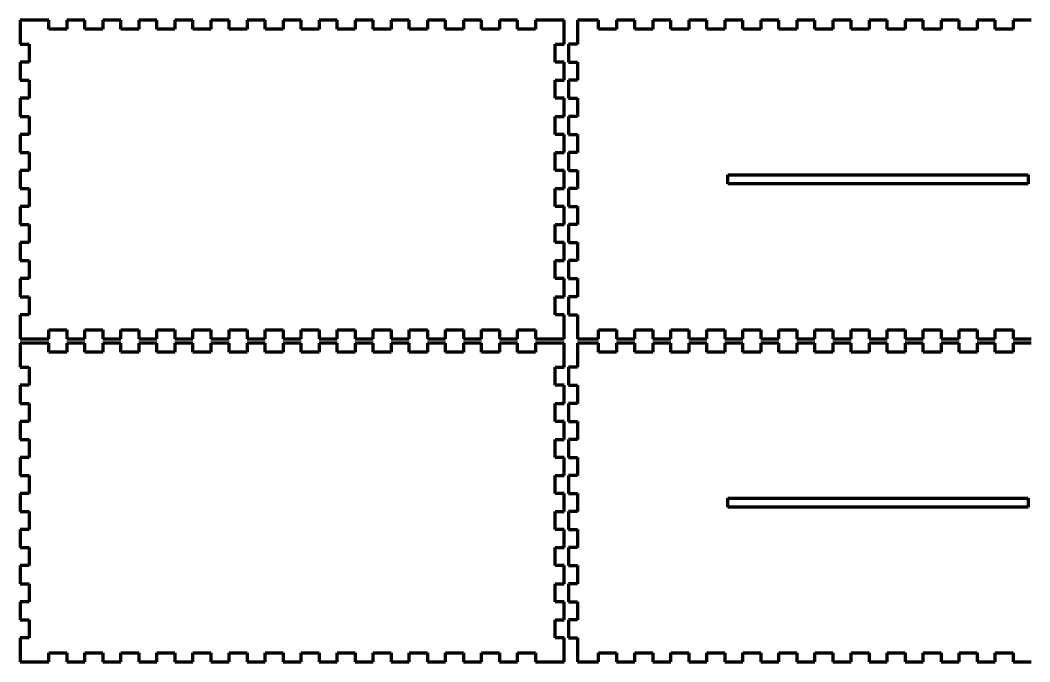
# Model space of a CAD drawing. Header units: millimetres. Extents: x 36 to 1178, y 7 to 834.
# Drawn here: x 36 to 708, y 7 to 434 of the extents above; entities that cross this region are included whole.
import ezdxf

# ---------------------------------------------------------------- set-up
doc = ezdxf.new("R2010")
doc.units = ezdxf.units.MM
doc.header["$LTSCALE"] = 0.75
doc.layers.add('Visible', color=7, linetype='Continuous', lineweight=70)

msp = doc.modelspace()

# ---------------------------------------------------------------- linework, layer by layer
at = {"layer": 'Visible'}
for p, q in [((36.491351, 433.649122), (36.491351, 417.649122)), ((55.491351, 433.649122), (36.491351, 433.649122)), ((55.491351, 427.649122), (55.491351, 433.649122)), ((67.491351, 433.649122), (67.491351, 427.649122)), ((79.491351, 433.649122), (67.491351, 433.649122)), ((79.491351, 427.649122), (79.491351, 433.649122)), ((91.491351, 433.649122), (91.491351, 427.649122)), ((103.491351, 433.649122), (91.491351, 433.649122)), ((103.491351, 427.649122), (103.491351, 433.649122)), ((115.491351, 433.649122), (115.491351, 427.649122)), ((127.491351, 433.649122), (115.491351, 433.649122)), ((127.491351, 427.649122), (127.491351, 433.649122)), ((139.491351, 433.649122), (139.491351, 427.649122)), ((151.491351, 433.649122), (139.491351, 433.649122)), ((151.491351, 427.649122), (151.491351, 433.649122)), ((163.491351, 433.649122), (163.491351, 427.649122)), ((175.491351, 433.649122), (163.491351, 433.649122)), ((175.491351, 427.649122), (175.491351, 433.649122)), ((187.491351, 433.649122), (187.491351, 427.649122)), ((199.491351, 433.649122), (187.491351, 433.649122)), ((199.491351, 427.649122), (199.491351, 433.649122)), ((211.491351, 433.649122), (211.491351, 427.649122)), ((223.491351, 433.649122), (211.491351, 433.649122)), ((223.491351, 427.649122), (223.491351, 433.649122)), ((235.491351, 433.649122), (235.491351, 427.649122)), ((247.491351, 433.649122), (235.491351, 433.649122)), ((247.491351, 427.649122), (247.491351, 433.649122)), ((259.491351, 433.649122), (259.491351, 427.649122)), ((271.491351, 433.649122), (259.491351, 433.649122)), ((271.491351, 427.649122), (271.491351, 433.649122)), ((283.491351, 433.649122), (283.491351, 427.649122)), ((295.491351, 433.649122), (283.491351, 433.649122)), ((295.491351, 427.649122), (295.491351, 433.649122)), ((307.491351, 433.649122), (307.491351, 427.649122)), ((319.491351, 433.649122), (307.491351, 433.649122)), ((319.491351, 427.649122), (319.491351, 433.649122)), ((331.491351, 433.649122), (331.491351, 427.649122)), ((343.491351, 433.649122), (331.491351, 433.649122)), ((343.491351, 427.649122), (343.491351, 433.649122)), ((355.491351, 433.649122), (355.491351, 427.649122)), ((367.491351, 433.649122), (355.491351, 433.649122)), ((367.491351, 427.649122), (367.491351, 433.649122)), ((379.491351, 433.649122), (379.491351, 427.649122)), ((398.491351, 433.649122), (379.491351, 433.649122)), ((398.491351, 417.649122), (398.491351, 433.649122)), ((407.491351, 433.649122), (407.491351, 417.649122)), ((421.491351, 433.649122), (407.491351, 433.649122)), ((421.491351, 427.649122), (421.491351, 433.649122)), ((433.491351, 433.649122), (433.491351, 427.649122)), ((445.491351, 433.649122), (433.491351, 433.649122)), ((445.491351, 427.649122), (445.491351, 433.649122)), ((457.491351, 433.649122), (457.491351, 427.649122)), ((469.491351, 433.649122), (457.491351, 433.649122)), ((469.491351, 427.649122), (469.491351, 433.649122)), ((481.491351, 433.649122), (481.491351, 427.649122)), ((493.491351, 433.649122), (481.491351, 433.649122)), ((493.491351, 427.649122), (493.491351, 433.649122)), ((505.491351, 433.649122), (505.491351, 427.649122)), ((517.491351, 433.649122), (505.491351, 433.649122)), ((517.491351, 427.649122), (517.491351, 433.649122)), ((529.491351, 433.649122), (529.491351, 427.649122)), ((541.491351, 433.649122), (529.491351, 433.649122)), ((541.491351, 427.649122), (541.491351, 433.649122)), ((553.491351, 433.649122), (553.491351, 427.649122)), ((565.491351, 433.649122), (553.491351, 433.649122)), ((565.491351, 427.649122), (565.491351, 433.649122)), ((577.491351, 433.649122), (577.491351, 427.649122)), ((589.491351, 433.649122), (577.491351, 433.649122)), ((589.491351, 427.649122), (589.491351, 433.649122)), ((601.491351, 433.649122), (601.491351, 427.649122)), ((613.491351, 433.649122), (601.491351, 433.649122)), ((613.491351, 427.649122), (613.491351, 433.649122)), ((625.491351, 433.649122), (625.491351, 427.649122)), ((637.491351, 433.649122), (625.491351, 433.649122)), ((637.491351, 427.649122), (637.491351, 433.649122)), ((649.491351, 433.649122), (649.491351, 427.649122)), ((661.491351, 433.649122), (649.491351, 433.649122)), ((661.491351, 427.649122), (661.491351, 433.649122)), ((673.491351, 433.649122), (673.491351, 427.649122)), ((685.491351, 433.649122), (673.491351, 433.649122)), ((685.491351, 427.649122), (685.491351, 433.649122)), ((697.491351, 433.649122), (697.491351, 427.649122)), ((709.491351, 433.649122), (697.491351, 433.649122)), ((67.491351, 427.649122), (55.491351, 427.649122)), ((91.491351, 427.649122), (79.491351, 427.649122)), ((115.491351, 427.649122), (103.491351, 427.649122)), ((139.491351, 427.649122), (127.491351, 427.649122)), ((163.491351, 427.649122), (151.491351, 427.649122)), ((187.491351, 427.649122), (175.491351, 427.649122)), ((211.491351, 427.649122), (199.491351, 427.649122)), ((235.491351, 427.649122), (223.491351, 427.649122)), ((259.491351, 427.649122), (247.491351, 427.649122)), ((283.491351, 427.649122), (271.491351, 427.649122)), ((307.491351, 427.649122), (295.491351, 427.649122)), ((331.491351, 427.649122), (319.491351, 427.649122)), ((355.491351, 427.649122), (343.491351, 427.649122)), ((379.491351, 427.649122), (367.491351, 427.649122)), ((433.491351, 427.649122), (421.491351, 427.649122)), ((457.491351, 427.649122), (445.491351, 427.649122)), ((481.491351, 427.649122), (469.491351, 427.649122)), ((505.491351, 427.649122), (493.491351, 427.649122)), ((529.491351, 427.649122), (517.491351, 427.649122)), ((553.491351, 427.649122), (541.491351, 427.649122)), ((577.491351, 427.649122), (565.491351, 427.649122)), ((601.491351, 427.649122), (589.491351, 427.649122)), ((625.491351, 427.649122), (613.491351, 427.649122)), ((649.491351, 427.649122), (637.491351, 427.649122)), ((673.491351, 427.649122), (661.491351, 427.649122)), ((697.491351, 427.649122), (685.491351, 427.649122)), ((36.491351, 417.649122), (42.491351, 417.649122)), ((42.491351, 417.649122), (42.491351, 405.649122)), ((392.491351, 417.649122), (398.491351, 417.649122)), ((392.491351, 405.649122), (392.491351, 417.649122)), ((401.491351, 417.649122), (401.491351, 405.649122)), ((407.491351, 417.649122), (401.491351, 417.649122)), ((36.491351, 405.649122), (36.491351, 393.649122)), ((42.491351, 405.649122), (36.491351, 405.649122)), ((398.491351, 405.649122), (392.491351, 405.649122)), ((398.491351, 393.649122), (398.491351, 405.649122)), ((401.491351, 405.649122), (407.491351, 405.649122)), ((407.491351, 405.649122), (407.491351, 393.649122)), ((36.491351, 393.649122), (42.491351, 393.649122)), ((42.491351, 393.649122), (42.491351, 381.649122)), ((392.491351, 393.649122), (398.491351, 393.649122)), ((392.491351, 381.649122), (392.491351, 393.649122)), ((401.491351, 393.649122), (401.491351, 381.649122)), ((407.491351, 393.649122), (401.491351, 393.649122)), ((36.491351, 381.649122), (36.491351, 369.649122)), ((42.491351, 381.649122), (36.491351, 381.649122)), ((398.491351, 381.649122), (392.491351, 381.649122)), ((398.491351, 369.649122), (398.491351, 381.649122)), ((401.491351, 381.649122), (407.491351, 381.649122)), ((407.491351, 381.649122), (407.491351, 369.649122)), ((36.491351, 369.649122), (42.491351, 369.649122)), ((42.491351, 369.649122), (42.491351, 357.649122)), ((392.491351, 369.649122), (398.491351, 369.649122)), ((392.491351, 357.649122), (392.491351, 369.649122)), ((401.491351, 369.649122), (401.491351, 357.649122)), ((407.491351, 369.649122), (401.491351, 369.649122)), ((36.491351, 357.649122), (36.491351, 345.649122)), ((42.491351, 357.649122), (36.491351, 357.649122)), ((398.491351, 357.649122), (392.491351, 357.649122)), ((398.491351, 345.649122), (398.491351, 357.649122)), ((401.491351, 357.649122), (407.491351, 357.649122)), ((407.491351, 357.649122), (407.491351, 345.649122)), ((36.491351, 345.649122), (42.491351, 345.649122)), ((42.491351, 345.649122), (42.491351, 333.649122)), ((392.491351, 345.649122), (398.491351, 345.649122)), ((392.491351, 333.649122), (392.491351, 345.649122)), ((401.491351, 345.649122), (401.491351, 333.649122)), ((407.491351, 345.649122), (401.491351, 345.649122)), ((36.491351, 333.649122), (36.491351, 321.649122)), ((42.491351, 333.649122), (36.491351, 333.649122)), ((398.491351, 333.649122), (392.491351, 333.649122)), ((398.491351, 321.649122), (398.491351, 333.649122)), ((401.491351, 333.649122), (407.491351, 333.649122)), ((407.491351, 333.649122), (407.491351, 321.649122)), ((507.464926, 324.651975), (507.464926, 330.651975)), ((507.464926, 330.651975), (707.464926, 330.651975)), ((707.464926, 330.651975), (707.464926, 324.651975)), ((707.464926, 324.651975), (507.464926, 324.651975)), ((36.491351, 321.649122), (42.491351, 321.649122)), ((42.491351, 321.649122), (42.491351, 309.649122)), ((392.491351, 321.649122), (398.491351, 321.649122)), ((392.491351, 309.649122), (392.491351, 321.649122)), ((401.491351, 321.649122), (401.491351, 309.649122)), ((407.491351, 321.649122), (401.491351, 321.649122)), ((36.491351, 309.649122), (36.491351, 297.649122)), ((42.491351, 309.649122), (36.491351, 309.649122)), ((398.491351, 309.649122), (392.491351, 309.649122)), ((398.491351, 297.649122), (398.491351, 309.649122)), ((401.491351, 309.649122), (407.491351, 309.649122)), ((407.491351, 309.649122), (407.491351, 297.649122)), ((36.491351, 297.649122), (42.491351, 297.649122)), ((42.491351, 297.649122), (42.491351, 285.649122)), ((392.491351, 297.649122), (398.491351, 297.649122)), ((392.491351, 285.649122), (392.491351, 297.649122)), ((401.491351, 297.649122), (401.491351, 285.649122)), ((407.491351, 297.649122), (401.491351, 297.649122)), ((36.491351, 285.649122), (36.491351, 273.649122)), ((42.491351, 285.649122), (36.491351, 285.649122)), ((398.491351, 285.649122), (392.491351, 285.649122)), ((398.491351, 273.649122), (398.491351, 285.649122)), ((401.491351, 285.649122), (407.491351, 285.649122)), ((407.491351, 285.649122), (407.491351, 273.649122)), ((36.491351, 273.649122), (42.491351, 273.649122)), ((42.491351, 273.649122), (42.491351, 261.649122)), ((392.491351, 273.649122), (398.491351, 273.649122)), ((392.491351, 261.649122), (392.491351, 273.649122)), ((401.491351, 273.649122), (401.491351, 261.649122)), ((407.491351, 273.649122), (401.491351, 273.649122)), ((36.491351, 261.649122), (36.491351, 249.649122)), ((42.491351, 261.649122), (36.491351, 261.649122)), ((398.491351, 261.649122), (392.491351, 261.649122)), ((398.491351, 249.649122), (398.491351, 261.649122)), ((401.491351, 261.649122), (407.491351, 261.649122)), ((407.491351, 261.649122), (407.491351, 249.649122)), ((36.491351, 249.649122), (42.491351, 249.649122)), ((42.491351, 249.649122), (42.491351, 237.649122)), ((392.491351, 249.649122), (398.491351, 249.649122)), ((392.491351, 237.649122), (392.491351, 249.649122)), ((401.491351, 249.649122), (401.491351, 237.649122)), ((407.491351, 249.649122), (401.491351, 249.649122)), ((36.491351, 237.649122), (36.491351, 221.649122)), ((42.491351, 237.649122), (36.491351, 237.649122)), ((398.491351, 237.649122), (392.491351, 237.649122)), ((398.491351, 221.649122), (398.491351, 237.649122)), ((401.491351, 237.649122), (407.491351, 237.649122)), ((407.491351, 237.649122), (407.491351, 221.649122)), ((55.491351, 227.649122), (67.491351, 227.649122)), ((55.491351, 221.649122), (55.491351, 227.649122)), ((67.491351, 227.649122), (67.491351, 221.649122)), ((79.491351, 227.649122), (91.491351, 227.649122)), ((79.491351, 221.649122), (79.491351, 227.649122)), ((91.491351, 227.649122), (91.491351, 221.649122)), ((103.491351, 227.649122), (115.491351, 227.649122)), ((103.491351, 221.649122), (103.491351, 227.649122)), ((115.491351, 227.649122), (115.491351, 221.649122)), ((127.491351, 227.649122), (139.491351, 227.649122)), ((127.491351, 221.649122), (127.491351, 227.649122)), ((139.491351, 227.649122), (139.491351, 221.649122)), ((151.491351, 227.649122), (163.491351, 227.649122)), ((151.491351, 221.649122), (151.491351, 227.649122)), ((163.491351, 227.649122), (163.491351, 221.649122)), ((175.491351, 227.649122), (187.491351, 227.649122)), ((175.491351, 221.649122), (175.491351, 227.649122)), ((187.491351, 227.649122), (187.491351, 221.649122)), ((199.491351, 227.649122), (211.491351, 227.649122)), ((199.491351, 221.649122), (199.491351, 227.649122)), ((211.491351, 227.649122), (211.491351, 221.649122)), ((223.491351, 227.649122), (235.491351, 227.649122)), ((223.491351, 221.649122), (223.491351, 227.649122)), ((235.491351, 227.649122), (235.491351, 221.649122)), ((247.491351, 227.649122), (259.491351, 227.649122)), ((247.491351, 221.649122), (247.491351, 227.649122)), ((259.491351, 227.649122), (259.491351, 221.649122)), ((271.491351, 227.649122), (283.491351, 227.649122)), ((271.491351, 221.649122), (271.491351, 227.649122)), ((283.491351, 227.649122), (283.491351, 221.649122)), ((295.491351, 227.649122), (307.491351, 227.649122)), ((295.491351, 221.649122), (295.491351, 227.649122)), ((307.491351, 227.649122), (307.491351, 221.649122)), ((319.491351, 227.649122), (331.491351, 227.649122)), ((319.491351, 221.649122), (319.491351, 227.649122)), ((331.491351, 227.649122), (331.491351, 221.649122)), ((343.491351, 227.649122), (355.491351, 227.649122)), ((343.491351, 221.649122), (343.491351, 227.649122)), ((355.491351, 227.649122), (355.491351, 221.649122)), ((367.491351, 227.649122), (379.491351, 227.649122)), ((367.491351, 221.649122), (367.491351, 227.649122)), ((379.491351, 227.649122), (379.491351, 221.649122)), ((421.491351, 227.649122), (433.491351, 227.649122)), ((421.491351, 221.649122), (421.491351, 227.649122)), ((433.491351, 227.649122), (433.491351, 221.649122)), ((445.491351, 227.649122), (457.491351, 227.649122)), ((445.491351, 221.649122), (445.491351, 227.649122)), ((457.491351, 227.649122), (457.491351, 221.649122)), ((469.491351, 227.649122), (481.491351, 227.649122)), ((469.491351, 221.649122), (469.491351, 227.649122)), ((481.491351, 227.649122), (481.491351, 221.649122)), ((493.491351, 227.649122), (505.491351, 227.649122)), ((493.491351, 221.649122), (493.491351, 227.649122)), ((505.491351, 227.649122), (505.491351, 221.649122)), ((517.491351, 227.649122), (529.491351, 227.649122)), ((517.491351, 221.649122), (517.491351, 227.649122)), ((529.491351, 227.649122), (529.491351, 221.649122)), ((541.491351, 227.649122), (553.491351, 227.649122)), ((541.491351, 221.649122), (541.491351, 227.649122)), ((553.491351, 227.649122), (553.491351, 221.649122)), ((565.491351, 227.649122), (577.491351, 227.649122)), ((565.491351, 221.649122), (565.491351, 227.649122)), ((577.491351, 227.649122), (577.491351, 221.649122)), ((589.491351, 227.649122), (601.491351, 227.649122)), ((589.491351, 221.649122), (589.491351, 227.649122)), ((601.491351, 227.649122), (601.491351, 221.649122)), ((613.491351, 227.649122), (625.491351, 227.649122)), ((613.491351, 221.649122), (613.491351, 227.649122)), ((625.491351, 227.649122), (625.491351, 221.649122)), ((637.491351, 227.649122), (649.491351, 227.649122)), ((637.491351, 221.649122), (637.491351, 227.649122)), ((649.491351, 227.649122), (649.491351, 221.649122)), ((661.491351, 227.649122), (673.491351, 227.649122)), ((661.491351, 221.649122), (661.491351, 227.649122)), ((673.491351, 227.649122), (673.491351, 221.649122)), ((685.491351, 227.649122), (697.491351, 227.649122)), ((685.491351, 221.649122), (685.491351, 227.649122)), ((697.491351, 227.649122), (697.491351, 221.649122)), ((36.491351, 221.649122), (55.491351, 221.649122)), ((36.491351, 218.649122), (36.491351, 202.649122)), ((55.491351, 218.649122), (36.491351, 218.649122)), ((55.491351, 212.649122), (55.491351, 218.649122)), ((67.491351, 221.649122), (79.491351, 221.649122)), ((67.491351, 218.649122), (67.491351, 212.649122)), ((79.491351, 218.649122), (67.491351, 218.649122)), ((79.491351, 212.649122), (79.491351, 218.649122)), ((91.491351, 221.649122), (103.491351, 221.649122)), ((91.491351, 218.649122), (91.491351, 212.649122)), ((103.491351, 218.649122), (91.491351, 218.649122)), ((103.491351, 212.649122), (103.491351, 218.649122)), ((115.491351, 221.649122), (127.491351, 221.649122)), ((115.491351, 218.649122), (115.491351, 212.649122)), ((127.491351, 218.649122), (115.491351, 218.649122)), ((127.491351, 212.649122), (127.491351, 218.649122)), ((139.491351, 221.649122), (151.491351, 221.649122)), ((139.491351, 218.649122), (139.491351, 212.649122)), ((151.491351, 218.649122), (139.491351, 218.649122)), ((151.491351, 212.649122), (151.491351, 218.649122)), ((163.491351, 221.649122), (175.491351, 221.649122)), ((163.491351, 218.649122), (163.491351, 212.649122)), ((175.491351, 218.649122), (163.491351, 218.649122)), ((175.491351, 212.649122), (175.491351, 218.649122)), ((187.491351, 221.649122), (199.491351, 221.649122)), ((187.491351, 218.649122), (187.491351, 212.649122)), ((199.491351, 218.649122), (187.491351, 218.649122)), ((199.491351, 212.649122), (199.491351, 218.649122)), ((211.491351, 221.649122), (223.491351, 221.649122)), ((211.491351, 218.649122), (211.491351, 212.649122)), ((223.491351, 218.649122), (211.491351, 218.649122)), ((223.491351, 212.649122), (223.491351, 218.649122)), ((235.491351, 221.649122), (247.491351, 221.649122)), ((235.491351, 218.649122), (235.491351, 212.649122)), ((247.491351, 218.649122), (235.491351, 218.649122)), ((247.491351, 212.649122), (247.491351, 218.649122)), ((259.491351, 221.649122), (271.491351, 221.649122)), ((259.491351, 218.649122), (259.491351, 212.649122)), ((271.491351, 218.649122), (259.491351, 218.649122)), ((271.491351, 212.649122), (271.491351, 218.649122)), ((283.491351, 221.649122), (295.491351, 221.649122)), ((283.491351, 218.649122), (283.491351, 212.649122)), ((295.491351, 218.649122), (283.491351, 218.649122)), ((295.491351, 212.649122), (295.491351, 218.649122)), ((307.491351, 221.649122), (319.491351, 221.649122)), ((307.491351, 218.649122), (307.491351, 212.649122)), ((319.491351, 218.649122), (307.491351, 218.649122)), ((319.491351, 212.649122), (319.491351, 218.649122)), ((331.491351, 221.649122), (343.491351, 221.649122)), ((331.491351, 218.649122), (331.491351, 212.649122)), ((343.491351, 218.649122), (331.491351, 218.649122)), ((343.491351, 212.649122), (343.491351, 218.649122)), ((355.491351, 221.649122), (367.491351, 221.649122)), ((355.491351, 218.649122), (355.491351, 212.649122)), ((367.491351, 218.649122), (355.491351, 218.649122)), ((367.491351, 212.649122), (367.491351, 218.649122)), ((379.491351, 221.649122), (398.491351, 221.649122)), ((379.491351, 218.649122), (379.491351, 212.649122)), ((398.491351, 218.649122), (379.491351, 218.649122)), ((398.491351, 202.649122), (398.491351, 218.649122)), ((407.491351, 221.649122), (421.491351, 221.649122)), ((407.491351, 218.649122), (407.491351, 202.649122)), ((421.491351, 218.649122), (407.491351, 218.649122)), ((421.491351, 212.649122), (421.491351, 218.649122)), ((433.491351, 221.649122), (445.491351, 221.649122)), ((433.491351, 218.649122), (433.491351, 212.649122)), ((445.491351, 218.649122), (433.491351, 218.649122)), ((445.491351, 212.649122), (445.491351, 218.649122)), ((457.491351, 221.649122), (469.491351, 221.649122)), ((457.491351, 218.649122), (457.491351, 212.649122)), ((469.491351, 218.649122), (457.491351, 218.649122)), ((469.491351, 212.649122), (469.491351, 218.649122)), ((481.491351, 221.649122), (493.491351, 221.649122)), ((481.491351, 218.649122), (481.491351, 212.649122)), ((493.491351, 218.649122), (481.491351, 218.649122)), ((493.491351, 212.649122), (493.491351, 218.649122)), ((505.491351, 221.649122), (517.491351, 221.649122)), ((505.491351, 218.649122), (505.491351, 212.649122)), ((517.491351, 218.649122), (505.491351, 218.649122)), ((517.491351, 212.649122), (517.491351, 218.649122)), ((529.491351, 221.649122), (541.491351, 221.649122)), ((529.491351, 218.649122), (529.491351, 212.649122)), ((541.491351, 218.649122), (529.491351, 218.649122)), ((541.491351, 212.649122), (541.491351, 218.649122)), ((553.491351, 221.649122), (565.491351, 221.649122)), ((553.491351, 218.649122), (553.491351, 212.649122)), ((565.491351, 218.649122), (553.491351, 218.649122)), ((565.491351, 212.649122), (565.491351, 218.649122)), ((577.491351, 221.649122), (589.491351, 221.649122)), ((577.491351, 218.649122), (577.491351, 212.649122)), ((589.491351, 218.649122), (577.491351, 218.649122)), ((589.491351, 212.649122), (589.491351, 218.649122)), ((601.491351, 221.649122), (613.491351, 221.649122)), ((601.491351, 218.649122), (601.491351, 212.649122)), ((613.491351, 218.649122), (601.491351, 218.649122)), ((613.491351, 212.649122), (613.491351, 218.649122)), ((625.491351, 221.649122), (637.491351, 221.649122)), ((625.491351, 218.649122), (625.491351, 212.649122)), ((637.491351, 218.649122), (625.491351, 218.649122)), ((637.491351, 212.649122), (637.491351, 218.649122)), ((649.491351, 221.649122), (661.491351, 221.649122)), ((649.491351, 218.649122), (649.491351, 212.649122)), ((661.491351, 218.649122), (649.491351, 218.649122)), ((661.491351, 212.649122), (661.491351, 218.649122)), ((673.491351, 221.649122), (685.491351, 221.649122)), ((673.491351, 218.649122), (673.491351, 212.649122)), ((685.491351, 218.649122), (673.491351, 218.649122)), ((685.491351, 212.649122), (685.491351, 218.649122)), ((697.491351, 221.649122), (709.491351, 221.649122)), ((697.491351, 218.649122), (697.491351, 212.649122)), ((709.491351, 218.649122), (697.491351, 218.649122)), ((67.491351, 212.649122), (55.491351, 212.649122)), ((91.491351, 212.649122), (79.491351, 212.649122)), ((115.491351, 212.649122), (103.491351, 212.649122)), ((139.491351, 212.649122), (127.491351, 212.649122)), ((163.491351, 212.649122), (151.491351, 212.649122)), ((187.491351, 212.649122), (175.491351, 212.649122)), ((211.491351, 212.649122), (199.491351, 212.649122)), ((235.491351, 212.649122), (223.491351, 212.649122)), ((259.491351, 212.649122), (247.491351, 212.649122)), ((283.491351, 212.649122), (271.491351, 212.649122)), ((307.491351, 212.649122), (295.491351, 212.649122)), ((331.491351, 212.649122), (319.491351, 212.649122)), ((355.491351, 212.649122), (343.491351, 212.649122)), ((379.491351, 212.649122), (367.491351, 212.649122)), ((433.491351, 212.649122), (421.491351, 212.649122)), ((457.491351, 212.649122), (445.491351, 212.649122)), ((481.491351, 212.649122), (469.491351, 212.649122)), ((505.491351, 212.649122), (493.491351, 212.649122)), ((529.491351, 212.649122), (517.491351, 212.649122)), ((553.491351, 212.649122), (541.491351, 212.649122)), ((577.491351, 212.649122), (565.491351, 212.649122)), ((601.491351, 212.649122), (589.491351, 212.649122)), ((625.491351, 212.649122), (613.491351, 212.649122)), ((649.491351, 212.649122), (637.491351, 212.649122)), ((673.491351, 212.649122), (661.491351, 212.649122)), ((697.491351, 212.649122), (685.491351, 212.649122)), ((36.491351, 202.649122), (42.491351, 202.649122)), ((42.491351, 202.649122), (42.491351, 190.649122)), ((392.491351, 202.649122), (398.491351, 202.649122)), ((392.491351, 190.649122), (392.491351, 202.649122)), ((401.491351, 202.649122), (401.491351, 190.649122)), ((407.491351, 202.649122), (401.491351, 202.649122)), ((36.491351, 190.649122), (36.491351, 178.649122)), ((42.491351, 190.649122), (36.491351, 190.649122)), ((398.491351, 190.649122), (392.491351, 190.649122)), ((398.491351, 178.649122), (398.491351, 190.649122)), ((401.491351, 190.649122), (407.491351, 190.649122)), ((407.491351, 190.649122), (407.491351, 178.649122)), ((36.491351, 178.649122), (42.491351, 178.649122)), ((42.491351, 178.649122), (42.491351, 166.649122)), ((392.491351, 178.649122), (398.491351, 178.649122)), ((392.491351, 166.649122), (392.491351, 178.649122)), ((401.491351, 178.649122), (401.491351, 166.649122)), ((407.491351, 178.649122), (401.491351, 178.649122)), ((36.491351, 166.649122), (36.491351, 154.649122)), ((42.491351, 166.649122), (36.491351, 166.649122)), ((398.491351, 166.649122), (392.491351, 166.649122)), ((398.491351, 154.649122), (398.491351, 166.649122)), ((401.491351, 166.649122), (407.491351, 166.649122)), ((407.491351, 166.649122), (407.491351, 154.649122)), ((36.491351, 154.649122), (42.491351, 154.649122)), ((42.491351, 154.649122), (42.491351, 142.649122)), ((392.491351, 154.649122), (398.491351, 154.649122)), ((392.491351, 142.649122), (392.491351, 154.649122)), ((401.491351, 154.649122), (401.491351, 142.649122)), ((407.491351, 154.649122), (401.491351, 154.649122)), ((36.491351, 142.649122), (36.491351, 130.649122)), ((42.491351, 142.649122), (36.491351, 142.649122)), ((398.491351, 142.649122), (392.491351, 142.649122)), ((398.491351, 130.649122), (398.491351, 142.649122)), ((401.491351, 142.649122), (407.491351, 142.649122)), ((407.491351, 142.649122), (407.491351, 130.649122)), ((36.491351, 130.649122), (42.491351, 130.649122)), ((42.491351, 130.649122), (42.491351, 118.649122)), ((392.491351, 130.649122), (398.491351, 130.649122)), ((392.491351, 118.649122), (392.491351, 130.649122)), ((401.491351, 130.649122), (401.491351, 118.649122)), ((407.491351, 130.649122), (401.491351, 130.649122)), ((36.491351, 118.649122), (36.491351, 106.649122)), ((42.491351, 118.649122), (36.491351, 118.649122)), ((398.491351, 118.649122), (392.491351, 118.649122)), ((398.491351, 106.649122), (398.491351, 118.649122)), ((401.491351, 118.649122), (407.491351, 118.649122)), ((407.491351, 118.649122), (407.491351, 106.649122)), ((507.491213, 109.649049), (507.491213, 115.649049)), ((507.491213, 115.649049), (707.491213, 115.649049)), ((707.491213, 115.649049), (707.491213, 109.649049)), ((707.491213, 109.649049), (507.491213, 109.649049)), ((36.491351, 106.649122), (42.491351, 106.649122)), ((42.491351, 106.649122), (42.491351, 94.649122)), ((392.491351, 106.649122), (398.491351, 106.649122)), ((392.491351, 94.649122), (392.491351, 106.649122)), ((401.491351, 106.649122), (401.491351, 94.649122)), ((407.491351, 106.649122), (401.491351, 106.649122)), ((36.491351, 94.649122), (36.491351, 82.649122)), ((42.491351, 94.649122), (36.491351, 94.649122)), ((398.491351, 94.649122), (392.491351, 94.649122)), ((398.491351, 82.649122), (398.491351, 94.649122)), ((401.491351, 94.649122), (407.491351, 94.649122)), ((407.491351, 94.649122), (407.491351, 82.649122)), ((36.491351, 82.649122), (42.491351, 82.649122)), ((42.491351, 82.649122), (42.491351, 70.649122)), ((392.491351, 82.649122), (398.491351, 82.649122)), ((392.491351, 70.649122), (392.491351, 82.649122)), ((401.491351, 82.649122), (401.491351, 70.649122)), ((407.491351, 82.649122), (401.491351, 82.649122)), ((36.491351, 70.649122), (36.491351, 58.649122)), ((42.491351, 70.649122), (36.491351, 70.649122)), ((398.491351, 70.649122), (392.491351, 70.649122)), ((398.491351, 58.649122), (398.491351, 70.649122)), ((401.491351, 70.649122), (407.491351, 70.649122)), ((407.491351, 70.649122), (407.491351, 58.649122)), ((36.491351, 58.649122), (42.491351, 58.649122)), ((42.491351, 58.649122), (42.491351, 46.649122)), ((392.491351, 58.649122), (398.491351, 58.649122)), ((392.491351, 46.649122), (392.491351, 58.649122)), ((401.491351, 58.649122), (401.491351, 46.649122)), ((407.491351, 58.649122), (401.491351, 58.649122)), ((36.491351, 46.649122), (36.491351, 34.649122)), ((42.491351, 46.649122), (36.491351, 46.649122)), ((398.491351, 46.649122), (392.491351, 46.649122)), ((398.491351, 34.649122), (398.491351, 46.649122)), ((401.491351, 46.649122), (407.491351, 46.649122)), ((407.491351, 46.649122), (407.491351, 34.649122)), ((36.491351, 34.649122), (42.491351, 34.649122)), ((42.491351, 34.649122), (42.491351, 22.649122)), ((392.491351, 34.649122), (398.491351, 34.649122)), ((392.491351, 22.649122), (392.491351, 34.649122)), ((401.491351, 34.649122), (401.491351, 22.649122)), ((407.491351, 34.649122), (401.491351, 34.649122)), ((36.491351, 22.649122), (36.491351, 6.649122)), ((42.491351, 22.649122), (36.491351, 22.649122)), ((398.491351, 22.649122), (392.491351, 22.649122)), ((398.491351, 6.649122), (398.491351, 22.649122)), ((401.491351, 22.649122), (407.491351, 22.649122)), ((407.491351, 22.649122), (407.491351, 6.649122)), ((55.491351, 12.649122), (67.491351, 12.649122)), ((55.491351, 6.649122), (55.491351, 12.649122)), ((67.491351, 12.649122), (67.491351, 6.649122)), ((79.491351, 12.649122), (91.491351, 12.649122)), ((79.491351, 6.649122), (79.491351, 12.649122)), ((91.491351, 12.649122), (91.491351, 6.649122)), ((103.491351, 12.649122), (115.491351, 12.649122)), ((103.491351, 6.649122), (103.491351, 12.649122)), ((115.491351, 12.649122), (115.491351, 6.649122)), ((127.491351, 12.649122), (139.491351, 12.649122)), ((127.491351, 6.649122), (127.491351, 12.649122)), ((139.491351, 12.649122), (139.491351, 6.649122)), ((151.491351, 12.649122), (163.491351, 12.649122)), ((151.491351, 6.649122), (151.491351, 12.649122)), ((163.491351, 12.649122), (163.491351, 6.649122)), ((175.491351, 12.649122), (187.491351, 12.649122)), ((175.491351, 6.649122), (175.491351, 12.649122)), ((187.491351, 12.649122), (187.491351, 6.649122)), ((199.491351, 12.649122), (211.491351, 12.649122)), ((199.491351, 6.649122), (199.491351, 12.649122)), ((211.491351, 12.649122), (211.491351, 6.649122)), ((223.491351, 12.649122), (235.491351, 12.649122)), ((223.491351, 6.649122), (223.491351, 12.649122)), ((235.491351, 12.649122), (235.491351, 6.649122)), ((247.491351, 12.649122), (259.491351, 12.649122)), ((247.491351, 6.649122), (247.491351, 12.649122)), ((259.491351, 12.649122), (259.491351, 6.649122)), ((271.491351, 12.649122), (283.491351, 12.649122)), ((271.491351, 6.649122), (271.491351, 12.649122)), ((283.491351, 12.649122), (283.491351, 6.649122)), ((295.491351, 12.649122), (307.491351, 12.649122)), ((295.491351, 6.649122), (295.491351, 12.649122)), ((307.491351, 12.649122), (307.491351, 6.649122)), ((319.491351, 12.649122), (331.491351, 12.649122)), ((319.491351, 6.649122), (319.491351, 12.649122)), ((331.491351, 12.649122), (331.491351, 6.649122)), ((343.491351, 12.649122), (355.491351, 12.649122)), ((343.491351, 6.649122), (343.491351, 12.649122)), ((355.491351, 12.649122), (355.491351, 6.649122)), ((367.491351, 12.649122), (379.491351, 12.649122)), ((367.491351, 6.649122), (367.491351, 12.649122)), ((379.491351, 12.649122), (379.491351, 6.649122)), ((421.491351, 12.649122), (433.491351, 12.649122)), ((421.491351, 6.649122), (421.491351, 12.649122)), ((433.491351, 12.649122), (433.491351, 6.649122)), ((445.491351, 12.649122), (457.491351, 12.649122)), ((445.491351, 6.649122), (445.491351, 12.649122)), ((457.491351, 12.649122), (457.491351, 6.649122)), ((469.491351, 12.649122), (481.491351, 12.649122)), ((469.491351, 6.649122), (469.491351, 12.649122)), ((481.491351, 12.649122), (481.491351, 6.649122)), ((493.491351, 12.649122), (505.491351, 12.649122)), ((493.491351, 6.649122), (493.491351, 12.649122)), ((505.491351, 12.649122), (505.491351, 6.649122)), ((517.491351, 12.649122), (529.491351, 12.649122)), ((517.491351, 6.649122), (517.491351, 12.649122)), ((529.491351, 12.649122), (529.491351, 6.649122)), ((541.491351, 12.649122), (553.491351, 12.649122)), ((541.491351, 6.649122), (541.491351, 12.649122)), ((553.491351, 12.649122), (553.491351, 6.649122)), ((565.491351, 12.649122), (577.491351, 12.649122)), ((565.491351, 6.649122), (565.491351, 12.649122)), ((577.491351, 12.649122), (577.491351, 6.649122)), ((589.491351, 12.649122), (601.491351, 12.649122)), ((589.491351, 6.649122), (589.491351, 12.649122)), ((601.491351, 12.649122), (601.491351, 6.649122)), ((613.491351, 12.649122), (625.491351, 12.649122)), ((613.491351, 6.649122), (613.491351, 12.649122)), ((625.491351, 12.649122), (625.491351, 6.649122)), ((637.491351, 12.649122), (649.491351, 12.649122)), ((637.491351, 6.649122), (637.491351, 12.649122)), ((649.491351, 12.649122), (649.491351, 6.649122)), ((661.491351, 12.649122), (673.491351, 12.649122)), ((661.491351, 6.649122), (661.491351, 12.649122)), ((673.491351, 12.649122), (673.491351, 6.649122)), ((685.491351, 12.649122), (697.491351, 12.649122)), ((685.491351, 6.649122), (685.491351, 12.649122)), ((697.491351, 12.649122), (697.491351, 6.649122)), ((36.491351, 6.649122), (55.491351, 6.649122)), ((67.491351, 6.649122), (79.491351, 6.649122)), ((91.491351, 6.649122), (103.491351, 6.649122)), ((115.491351, 6.649122), (127.491351, 6.649122)), ((139.491351, 6.649122), (151.491351, 6.649122)), ((163.491351, 6.649122), (175.491351, 6.649122)), ((187.491351, 6.649122), (199.491351, 6.649122)), ((211.491351, 6.649122), (223.491351, 6.649122)), ((235.491351, 6.649122), (247.491351, 6.649122)), ((259.491351, 6.649122), (271.491351, 6.649122)), ((283.491351, 6.649122), (295.491351, 6.649122)), ((307.491351, 6.649122), (319.491351, 6.649122)), ((331.491351, 6.649122), (343.491351, 6.649122)), ((355.491351, 6.649122), (367.491351, 6.649122)), ((379.491351, 6.649122), (398.491351, 6.649122)), ((407.491351, 6.649122), (421.491351, 6.649122)), ((433.491351, 6.649122), (445.491351, 6.649122)), ((457.491351, 6.649122), (469.491351, 6.649122)), ((481.491351, 6.649122), (493.491351, 6.649122)), ((505.491351, 6.649122), (517.491351, 6.649122)), ((529.491351, 6.649122), (541.491351, 6.649122)), ((553.491351, 6.649122), (565.491351, 6.649122)), ((577.491351, 6.649122), (589.491351, 6.649122)), ((601.491351, 6.649122), (613.491351, 6.649122)), ((625.491351, 6.649122), (637.491351, 6.649122)), ((649.491351, 6.649122), (661.491351, 6.649122)), ((673.491351, 6.649122), (685.491351, 6.649122)), ((697.491351, 6.649122), (709.491351, 6.649122))]:
    msp.add_line(p, q, dxfattribs=at)

doc.saveas('drawing.dxf')
